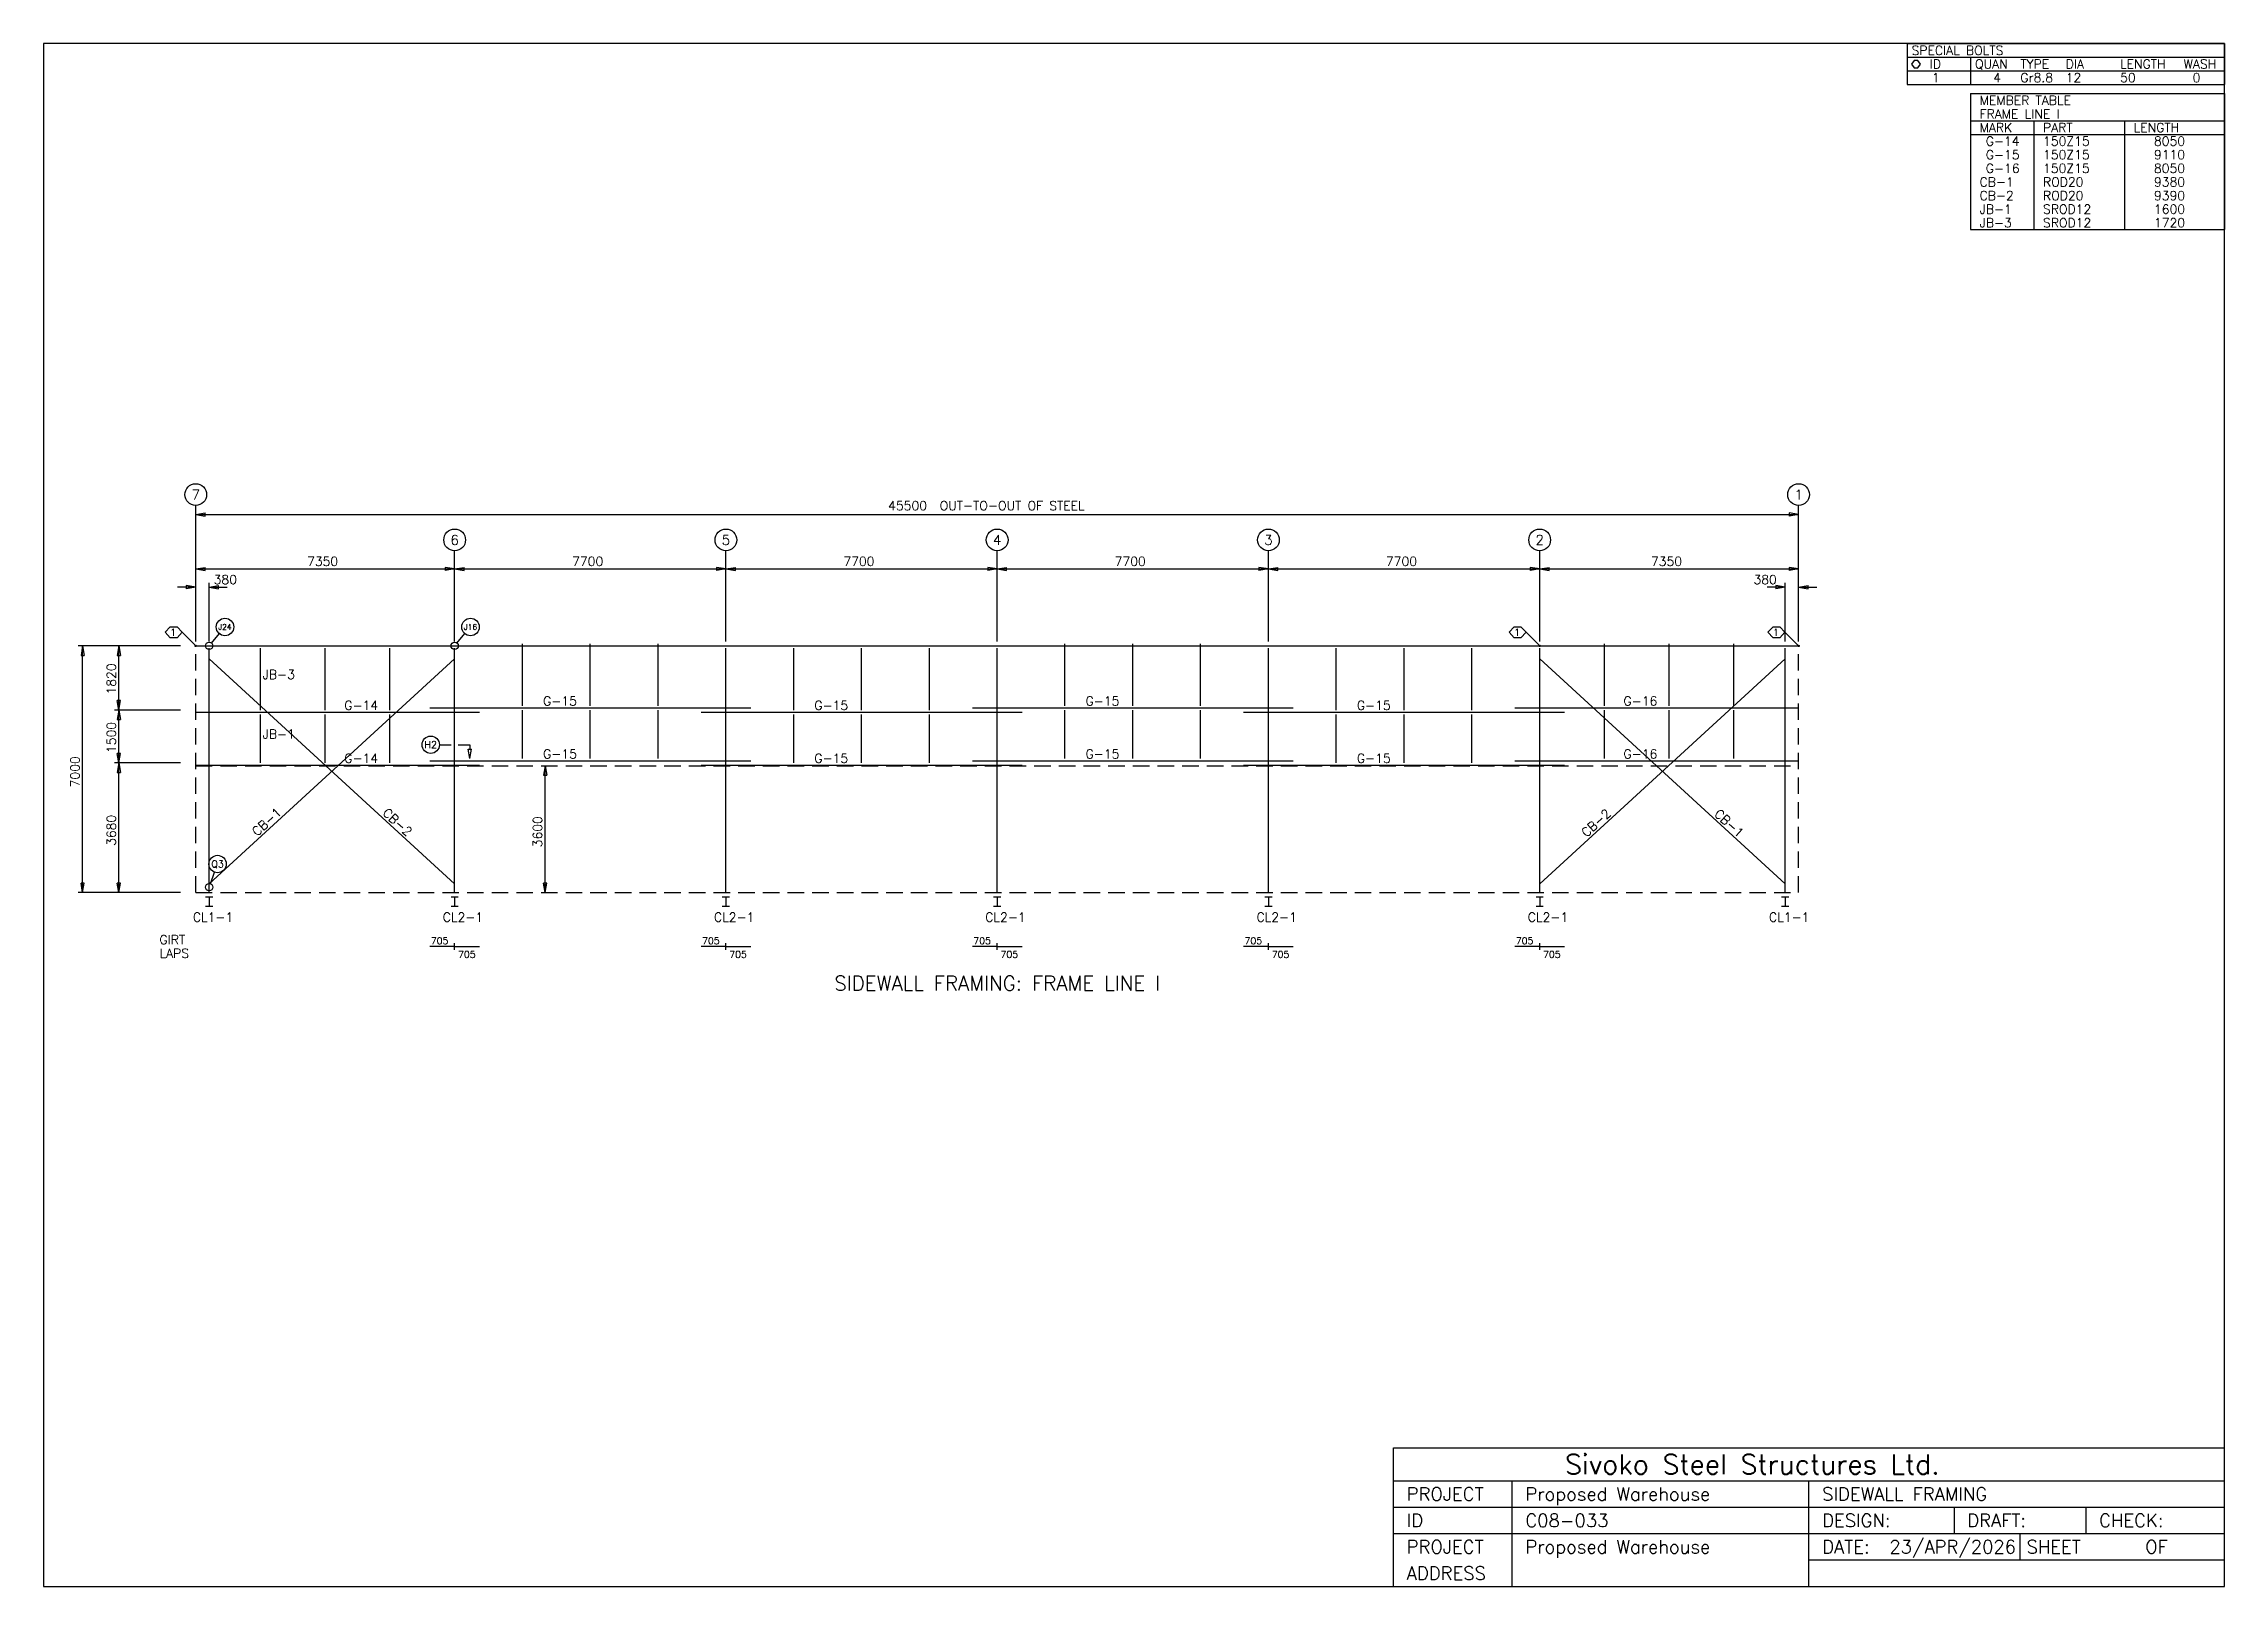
# Model space of a CAD drawing. Extents: x 0 to 61905, y 0 to 43776.
import ezdxf
from ezdxf.enums import TextEntityAlignment as Align

# ---------------------------------------------------------------- set-up
doc = ezdxf.new("R2010")
doc.units = 0
doc.linetypes.add('CONTIN', pattern=[0])
doc.linetypes.add('DASHED', pattern=[700.07, 467.97, -232.1])
doc.layers.get('0').update_dxf_attribs({"linetype": 'CONTIN'})
for name, color, linetype in [('1', 7, 'CONTIN'), ('10', 10, 'CONTIN'), ('11', 7, 'CONTIN'), ('12', 6, 'CONTIN'), ('13', 1, 'CONTIN'), ('14', 7, 'CONTIN'), ('15', 7, 'CONTIN'), ('2', 6, 'CONTIN'), ('22', 7, 'CONTIN'), ('26', 7, 'CONTIN'), ('3', 7, 'CONTIN'), ('4', 7, 'CONTIN'), ('5', 5, 'DASHED'), ('7', 7, 'CONTIN')]:
    doc.layers.add(name, color=color, linetype=linetype)
doc.styles.add('SIMPLEX', font='SIMPLEX')

# ---------------------------------------------------------------- blocks, each defined once
blk = doc.blocks.new('WCOL')
for p, q in [((-10.2, 0), (10.2, 0)), ((0, 0), (0, -25.4)), ((-10.2, -25.4), (10.2, -25.4))]:
    blk.add_line(p, q)
blk = doc.blocks.new('HEXAGON')
for p, q in [((7.6, 10.2), (0, 0)), ((0, 0), (7.6, -10.2)), ((17.8, 10.2), (7.6, 10.2)), ((25.4, 0), (17.8, 10.2)), ((17.8, -10.2), (25.4, 0)), ((7.6, -10.2), (17.8, -10.2))]:
    blk.add_line(p, q)
blk = doc.blocks.new('ARROW')
for p, q in [((0, 0), (-268, 45)), ((-268, 45), (-268, -45)), ((0, 0), (-268, -45))]:
    blk.add_line(p, q)
blk = doc.blocks.new('ARROWP')
for p, q in [((0, 0), (-268, 45)), ((-268, 45), (-268, -45)), ((0, 0), (-268, -45))]:
    blk.add_line(p, q)
blk = doc.blocks.new('CUTSEC')
at = {"layer": '7'}
for p, q in [((-432.40869, 0), (-102.95446, 0)), ((102.954468, 0), (432.408691, 0)), ((432.408691, 0), (432.408691, 123.545342))]:
    blk.add_line(p, q, dxfattribs=at)
at = {"layer": '7', "rotation": 90}
blk.add_blockref('ARROWP', (432.408691, 391.226959), dxfattribs=at)
blk = doc.blocks.new('SW2FRM')
at = {"layer": '1'}
for p, q in [((0, 6999.99951), (7704.40967, 6999.99951)), ((1837.49939, 5180), (1837.49939, 6938.22656)), ((3674.99878, 5180), (3674.99878, 6938.22656)), ((5512.50098, 5180), (5512.50098, 6938.22656)), ((6995.59082, 6999.99951), (15404.4082, 6999.99951)), ((9275, 5303.54541), (9275, 7061.77197)), ((11200, 5303.54541), (11200, 7061.77197)), ((13125, 5303.54541), (13125, 7061.77197)), ((14695.5908, 6999.99951), (23104.4082, 6999.99951)), ((16975, 5180), (16975, 6938.22656)), ((18900, 5180), (18900, 6938.22656)), ((20824.998, 5180), (20824.998, 6938.22656)), ((22395.5898, 6999.99951), (30804.4102, 6999.99951)), ((24674.998, 5303.54541), (24674.998, 7061.77197)), ((26599.998, 5303.54541), (26599.998, 7061.77197)), ((28524.998, 5303.54541), (28524.998, 7061.77197)), ((30095.5898, 6999.99951), (38504.4102, 6999.99951)), ((32374.9961, 5180), (32374.9961, 6938.22656)), ((34300, 5180), (34300, 6938.22656)), ((36224.9961, 5180), (36224.9961, 6938.22656)), ((37795.5898, 6999.99951), (45500, 6999.99951)), ((39987.5, 5303.54541), (39987.5, 7061.77197)), ((41825, 5303.54541), (41825, 7061.77197)), ((43662.5, 5303.54541), (43662.5, 7061.77197)), ((380, 250), (7350, 6633.42676)), ((7350, 250), (380, 6633.42676)), ((38150, 250), (45120, 6633.42676)), ((45120, 250), (38150, 6633.42676)), ((0, 5118.22754), (8054.99951, 5118.22754)), ((1837.49939, 3680.00024), (1837.49939, 5056.45508)), ((3674.99878, 3680.00024), (3674.99878, 5056.45508)), ((5512.50098, 3680.00024), (5512.50098, 5056.45508)), ((6645.00049, 5241.77246), (15754.998, 5241.77246)), ((9275, 3803.54517), (9275, 5180)), ((11200, 3803.54517), (11200, 5180)), ((13125, 3803.54517), (13125, 5180)), ((14344.998, 5118.22754), (23454.998, 5118.22754)), ((16975, 3680.00024), (16975, 5056.45508)), ((18900, 3680.00024), (18900, 5056.45508)), ((20824.998, 3680.00024), (20824.998, 5056.45508)), ((22044.998, 5241.77246), (31154.998, 5241.77246)), ((24674.998, 3803.54517), (24674.998, 5180)), ((26599.998, 3803.54517), (26599.998, 5180)), ((28524.998, 3803.54517), (28524.998, 5180)), ((29744.998, 5118.22754), (38855, 5118.22754)), ((32374.9961, 3680.00024), (32374.9961, 5056.45508)), ((34300, 3680.00024), (34300, 5056.45508)), ((36224.9961, 3680.00024), (36224.9961, 5056.45508)), ((37445, 5241.77246), (45500, 5241.77246)), ((39987.5, 3803.54517), (39987.5, 5180)), ((41825, 3803.54517), (41825, 5180)), ((43662.5, 3803.54517), (43662.5, 5180)), ((6645.00049, 3741.77271), (15754.998, 3741.77271)), ((22044.998, 3741.77271), (31154.998, 3741.77271)), ((37445, 3741.77271), (45500, 3741.77271)), ((0, 3618.22754), (8054.99951, 3618.22754)), ((14344.998, 3618.22754), (23454.998, 3618.22754)), ((29744.998, 3618.22754), (38855, 3618.22754))]:
    blk.add_line(p, q, dxfattribs=at)
at = {"layer": '12'}
for p, q in [((0, 7123.54492), (0, 10984.3369)), ((45500, 7123.54492), (45500, 10984.3369)), ((7350, 7123.54492), (7350, 9697.40625)), ((15049.998, 7123.54492), (15049.998, 9697.40625)), ((22749.998, 7123.54492), (22749.998, 9697.40625)), ((30449.9961, 7123.54492), (30449.9961, 9697.40625)), ((38150, 7123.54492), (38150, 9697.40625)), ((45500, 7123.54492), (45500, 9697.40625)), ((380, 7123.54492), (380, 8791.40625)), ((45120, 7123.54492), (45120, 8791.40625)), ((-2306.1797, 6999.99951), (-3335.7244, 6999.99951)), ((-432.40869, 6999.99951), (-2306.1797, 6999.99951)), ((-2182.6343, 6999.99951), (-2182.6343, 6999.99951)), ((-432.40869, 5180), (-2306.1797, 5180)), ((-2182.6343, 5180), (-2182.6343, 5180)), ((-2182.6343, 5180), (-2182.6343, 5180)), ((-432.40869, 3680.00024), (-2306.1797, 3680.00024)), ((-2182.6343, 3680.00024), (-2182.6343, 3680.00024)), ((-2182.6343, 3680.00024), (-2182.6343, 3680.00024)), ((-2306.1797, 0), (-3335.7244, 0)), ((-432.40869, 0), (-2306.1797, 0)), ((-2182.6343, 0), (-2182.6343, 0))]:
    blk.add_line(p, q, dxfattribs=at)
at = {"layer": '13'}
for centre in [(0, 11293.2002), (45500, 11293.2002), (7350, 10006.2695), (15049.998, 10006.2695), (22749.998, 10006.2695), (30449.9961, 10006.2695), (38150, 10006.2695)]:
    blk.add_circle(centre, 308.86337, dxfattribs=at)
at = {"layer": '2'}
for p, q in [((0, 10726.9502), (45500, 10726.9502)), ((0, 8667.86133), (-514.77228, 8667.86133)), ((0, 9182.63379), (45500, 9182.63379)), ((380, 8667.86133), (894.77234, 8667.86133)), ((45120, 8667.86133), (44605.2305, 8667.86133)), ((45500, 8667.86133), (46014.7734, 8667.86133)), ((-3212.179, 0), (-3212.179, 6999.99951)), ((-2182.6343, 5180), (-2182.6343, 6999.99951)), ((0, 6999.99951), (-386.07919, 7386.07959)), ((38150, 6999.99951), (37763.9219, 7386.07959)), ((45500, 6999.99951), (45113.9219, 7386.07959)), ((-2182.6343, 3680.00024), (-2182.6343, 5180)), ((-2182.6343, 0), (-2182.6343, 3680.00024)), ((9916.66699, 0), (9916.66699, 3600)), ((7350, -1528.8737), (6645.00049, -1528.8737)), ((7350, -1625.3934), (7350, -1432.3539)), ((7350, -1625.3934), (7350, -1432.3539)), ((7350, -1528.8737), (8054.99951, -1528.8737)), ((15049.998, -1528.8737), (14344.998, -1528.8737)), ((15049.998, -1625.3934), (15049.998, -1432.3539)), ((15049.998, -1625.3934), (15049.998, -1432.3539)), ((15049.998, -1528.8737), (15754.998, -1528.8737)), ((22749.998, -1528.8737), (22044.998, -1528.8737)), ((22749.998, -1625.3934), (22749.998, -1432.3539)), ((22749.998, -1625.3934), (22749.998, -1432.3539)), ((22749.998, -1528.8737), (23454.998, -1528.8737)), ((30449.9961, -1528.8737), (29744.998, -1528.8737)), ((30449.9961, -1625.3934), (30449.9961, -1432.3539)), ((30449.9961, -1625.3934), (30449.9961, -1432.3539)), ((30449.9961, -1528.8737), (31154.998, -1528.8737)), ((38150, -1528.8737), (37445, -1528.8737)), ((38150, -1625.3934), (38150, -1432.3539)), ((38150, -1625.3934), (38150, -1432.3539)), ((38150, -1528.8737), (38855, -1528.8737))]:
    blk.add_line(p, q, dxfattribs=at)
for centre in [(0, 6999.99951), (38150, 6999.99951), (45500, 6999.99951)]:
    blk.add_circle(centre, 19.30396, dxfattribs=at)
at = {"layer": '4'}
for p, q in [((380, 0), (380, 6938.22656)), ((7350, 0), (7350, 6938.22656)), ((15049.998, 0), (15049.998, 6938.22656)), ((22749.998, 0), (22749.998, 6938.22656)), ((30449.9961, 0), (30449.9961, 6938.22656)), ((38150, 0), (38150, 6938.22656)), ((45120, 0), (45120, 6938.22656))]:
    blk.add_line(p, q, dxfattribs=at)
at = {"layer": '5'}
for p, q in [((0, 0), (0, 6999.99951)), ((45500, 0), (45500, 6999.99951)), ((0, 0), (0, 3600)), ((0, 3600), (45500, 3600)), ((45500, 0), (45500, 3600)), ((0, 0), (45500, 0))]:
    blk.add_line(p, q, dxfattribs=at)
at = {"layer": '7'}
for p, q in [((446.17902, 7078.86572), (671.18762, 7347.01367)), ((7416.1792, 7078.86572), (7641.18701, 7347.01367)), ((415.21448, 249.14482), (534.94373, 578.07715))]:
    blk.add_line(p, q, dxfattribs=at)
for centre, radius in [((830.01715, 7536.29395), 247.09068), ((7800.01709, 7536.29395), 247.09068), ((380, 6999.99951), 102.95447), ((7350, 6999.99951), 102.95447), ((6670.50049, 4194.77197), 247.09068), ((619.45844, 810.26465), 247.09068), ((380, 152.39999), 102.95447)]:
    blk.add_circle(centre, radius, dxfattribs=at)
at = {"layer": '10', "xscale": 10.1333122, "yscale": 10.1333122, "zscale": 10.1333122}
for p in [(380, -123.54534), (7350, -123.54534), (15049.998, -123.54534), (22749.998, -123.54534), (30449.9961, -123.54534), (38150, -123.54534), (45120, -123.54534)]:
    blk.add_blockref('WCOL', p, dxfattribs=at)
at = {"layer": '2'}
for p, rotation in [((0, 10726.9502), 180), ((0, 9182.63379), 180), ((380, 8667.86133), 180), ((7350, 9182.63379), 180), ((15049.998, 9182.63379), 180), ((22749.998, 9182.63379), 180), ((30449.9961, 9182.63379), 180), ((38150, 9182.63379), 180), ((45500, 8667.86133), 180), ((-3212.179, 6999.99951), 90), ((-2182.6343, 6999.99951), 90), ((-2182.6343, 5180), 270), ((-2182.6343, 5180), 90), ((-2182.6343, 3680.00024), 270), ((-2182.6343, 3680.00024), 90), ((9916.66699, 3600), 90), ((-3212.179, 0), 270), ((-2182.6343, 0), 270), ((9916.66699, 0), 270)]:
    blk.add_blockref('ARROW', p, dxfattribs=dict(at, rotation=rotation))
for p in [(45500, 10726.9502), (0, 8667.86133), (7350, 9182.63379), (15049.998, 9182.63379), (22749.998, 9182.63379), (30449.9961, 9182.63379), (38150, 9182.63379), (45120, 8667.86133), (45500, 9182.63379)]:
    blk.add_blockref('ARROW', p, dxfattribs=at)
at = {"layer": '2', "xscale": -18.99996, "yscale": 15.1999683, "zscale": 15.1999683}
for p in [(-386.07919, 7386.07959), (37763.9219, 7386.07959), (45113.9219, 7386.07959)]:
    blk.add_blockref('HEXAGON', p, dxfattribs=at)
at = {"layer": '7', "yscale": -1, "zscale": -1}
blk.add_blockref('CUTSEC', (7350, 4194.77197), dxfattribs=at)
at = {"layer": '11', "style": 'SIMPLEX'}
for s, height, p in [('45500', 257.386139, (19654.9316, 10850.4961)), ('7350', 257.386139, (3160.22778, 9268.42969)), ('7700', 257.386139, (10685.2275, 9268.42969)), ('7700', 257.386139, (18385.2266, 9268.42969)), ('7700', 257.386139, (26085.2266, 9268.42969)), ('7700', 257.386139, (33785.2266, 9268.42969)), ('7350', 257.386139, (41310.2266, 9268.42969)), ('380', 257.386139, (508.69308, 8753.65723)), ('380', 257.386139, (44219.1523, 8753.65723)), ('705', 193.039597, (6674.36182, -1464.5271)), ('705', 193.039597, (7446.52051, -1850.6064)), ('705', 193.039597, (14374.3604, -1464.5271)), ('705', 193.039597, (15146.5186, -1850.6064)), ('705', 193.039597, (22074.3613, -1464.5271)), ('705', 193.039597, (22846.5176, -1850.6064)), ('705', 193.039597, (29774.3594, -1464.5271)), ('705', 193.039597, (30546.5176, -1850.6064)), ('705', 193.039597, (37474.3594, -1464.5271)), ('705', 193.039597, (38246.5195, -1850.6064))]:
    blk.add_text(s, height=height, dxfattribs=at).set_placement(p)
for s, p in [('1820', (-2268.4297, 5620.27002)), ('1500', (-2268.4297, 3960.27051)), ('7000', (-3297.9741, 2985.22754)), ('3680', (-2268.4294, 1325.22778)), ('3600', (9830.87109, 1285.22778))]:
    blk.add_text(s, height=257.386139, rotation=90, dxfattribs=at).set_placement(p)
at = {"layer": '13', "style": 'SIMPLEX'}
for s, p in [('7', (0, 11154.2119)), ('1', (45500, 11154.2119)), ('6', (7350, 9867.28125)), ('5', (15049.998, 9867.28125)), ('4', (22749.998, 9867.28125)), ('3', (30449.9961, 9867.28125)), ('2', (38150, 9867.28125))]:
    blk.add_text(s, height=277.97702, dxfattribs=at).set_placement(p, align=Align.CENTER)
at = {"layer": '15', "style": 'SIMPLEX'}
blk.add_text(' OUT-TO-OUT OF STEEL', height=257.386139, dxfattribs=at).set_placement((20941.8633, 10850.4961))
blk.add_text('SIDEWALL FRAMING: FRAME LINE I', height=411.817871, dxfattribs=at).set_placement((22750, -2777.1963), align=Align.CENTER)
at = {"layer": '2', "style": 'SIMPLEX'}
for s, height, p in [('1', 193.0396, (-723.8985, 7289.55957)), ('1', 193.0396, (37426.1016, 7289.55957)), ('1', 193.0396, (44776.1016, 7289.55957)), ('GIRT', 257.386139, (-1029.5446, -1464.5271)), ('LAPS', 257.386139, (-1029.5446, -1850.6064))]:
    blk.add_text(s, height=height, dxfattribs=at).set_placement(p)
at = {"layer": '3', "style": 'SIMPLEX'}
for s, p in [('JB-3', (1899.27197, 6059.11377)), (' G-14', (4040.36938, 5182.57373)), (' G-15', (9684.11914, 5306.11914)), (' G-15', (17384.1191, 5182.57373)), (' G-15', (25084.1172, 5306.11914)), (' G-15', (32784.1172, 5182.57373)), (' G-16', (40352.8711, 5306.11914)), ('JB-1', (1899.27197, 4368.22754)), (' G-14', (4040.36938, 3682.57397)), (' G-15', (9684.11914, 3806.11914)), (' G-15', (17384.1191, 3682.57397)), (' G-15', (25084.1172, 3806.11914)), (' G-15', (32784.1172, 3682.57397)), (' G-16', (40352.8711, 3806.11914)), (' CL1-1', (-257.03067, -826.20941)), (' CL2-1', (6835.22754, -826.20941)), (' CL2-1', (14535.2275, -826.20941)), (' CL2-1', (22235.2266, -826.20941)), (' CL2-1', (29935.2266, -826.20941)), (' CL2-1', (37635.2266, -826.20941)), (' CL1-1', (44482.9727, -826.20941))]:
    blk.add_text(s, height=257.386139, dxfattribs=at).set_placement(p)
for s, rotation, p in [('CB-1', 42.485, (1742.12598, 1584.74854)), ('CB-2', -42.485, (5280.82813, 2232.29224)), ('CB-2', 42.485, (39478.9102, 1554.32715)), ('CB-1', -42.485, (43084.0469, 2201.87036))]:
    blk.add_text(s, height=257.386139, rotation=rotation, dxfattribs=at).set_placement(p)
at = {"layer": '7', "style": 'SIMPLEX'}
for s, height, p in [('J24', 158.138031, (830.01715, 7536.29395)), ('J16', 158.138031, (7800.01709, 7536.29395)), ('H2', 197.672546, (6670.50049, 4194.77197)), ('Q3', 197.672546, (619.45844, 810.26465))]:
    blk.add_text(s, height=height, dxfattribs=at).set_placement(p, align=Align.MIDDLE_CENTER)
blk = doc.blocks.new('SW2TBL')
for p, q in [((-7206.811, 0), (0, 0)), ((-7206.811, 0), (-7206.811, -3860.7915)), ((0, 0), (0, -3860.7915)), ((-7206.811, -772.15839), (0, -772.15839)), ((-7206.811, -772.15839), (-7206.811, -1158.2377)), ((-7206.811, -1158.2377), (-7206.811, -3860.7915)), ((-7206.811, -1158.2377), (0, -1158.2377)), ((-5405.1084, -772.15839), (-5405.1084, -1158.2377)), ((-5405.1084, -1158.2377), (-5405.1084, -3860.7915)), ((-2831.2471, -772.15839), (-2831.2471, -1158.2377)), ((-2831.2471, -1158.2377), (-2831.2471, -3860.7915)), ((-7206.811, -3860.7915), (0, -3860.7915))]:
    blk.add_line(p, q)
at = {"layer": '14', "style": 'SIMPLEX'}
for s, p in [('MEMBER TABLE', (-6949.4258, -321.73267)), ('FRAME LINE I', (-6949.4258, -707.81183)), ('MARK', (-6949.4258, -1093.8911)), ('PART', (-5147.7222, -1093.8911)), ('LENGTH', (-2573.8611, -1093.8911))]:
    blk.add_text(s, height=257.386139, dxfattribs=at).set_placement(p)
at = {"layer": '26', "style": 'SIMPLEX'}
for s, p in [(' G-14', (-6949.4258, -1479.9702)), ('150Z15', (-5147.7222, -1479.9702)), ('   8050', (-2573.8611, -1479.9702)), (' G-15', (-6949.4258, -1866.0494)), ('150Z15', (-5147.7222, -1866.0494)), ('   9110', (-2573.8611, -1866.0494)), ('CB-1', (-6949.4258, -2638.2078)), (' G-16', (-6949.4258, -2252.1287)), ('ROD20', (-5147.7222, -2638.2078)), ('150Z15', (-5147.7222, -2252.1287)), ('   8050', (-2573.8611, -2252.1287)), ('   9380', (-2573.8611, -2638.2078)), ('CB-2', (-6949.4258, -3024.2869)), ('ROD20', (-5147.7222, -3024.2869)), ('   9390', (-2573.8611, -3024.2869)), ('JB-1', (-6949.4258, -3410.3665)), ('JB-3', (-6949.4258, -3796.4453)), ('SROD12', (-5147.7222, -3410.3665)), ('SROD12', (-5147.7222, -3796.4453)), ('   1600', (-2573.8611, -3410.3665)), ('   1720', (-2573.8611, -3796.4453))]:
    blk.add_text(s, height=257.386139, dxfattribs=at).set_placement(p)
blk = doc.blocks.new('SW2BTSPC')
for p, q in [((-9008.5146, 0), (0, 0)), ((-9008.5146, 0), (-9008.5146, -1158.2375)), ((0, 0), (0, -1158.2375)), ((-9008.5146, -386.07919), (0, -386.07919)), ((-7206.811, -386.07919), (-7206.811, -1158.2375)), ((-9008.5146, -772.15839), (0, -772.15839)), ((-9008.5146, -1158.2375), (0, -1158.2375))]:
    blk.add_line(p, q)
at = {"layer": '14', "xscale": 10.1333122, "yscale": 10.1333122, "zscale": 10.1333122}
blk.add_blockref('HEXAGON', (-8879.8213, -579.11877), dxfattribs=at)
at = {"layer": '14', "style": 'SIMPLEX'}
for s, p in [('SPECIAL BOLTS', (-8879.8213, -321.73267)), ('ID', (-8365.0488, -707.81183)), ('QUAN', (-7078.1182, -707.81183)), ('TYPE', (-5791.188, -707.81183)), ('DIA', (-4504.2573, -707.81183)), ('LENGTH', (-2959.9404, -707.81183)), ('WASH', (-1158.2377, -707.81183))]:
    blk.add_text(s, height=257.386139, dxfattribs=at).set_placement(p)
at = {"layer": '26', "style": 'SIMPLEX'}
for s, height, p in [('   1', 257.386139, (-8879.8213, -1093.891)), ('4', 257.38614, (-6563.3457, -1093.891)), ('Gr8.8', 257.386139, (-5791.188, -1093.891)), ('12', 257.386139, (-4504.2573, -1093.891)), ('50', 257.386139, (-2959.9404, -1093.891)), ('0', 257.38614, (-900.8515, -1093.891))]:
    blk.add_text(s, height=height, dxfattribs=at).set_placement(p)

msp = doc.modelspace()

# ---------------------------------------------------------------- linework, layer by layer
for p, q in [((38319.3984, 0), (38319.3984, 3930.98779)), ((38319.3984, 3930.98779), (61905.3242, 3930.98779)), ((61905.3242, 0), (61905.3242, 3930.98779)), ((38319.3984, 2995.03882), (61905.3242, 2995.03882)), ((41688.8164, 0), (41688.8164, 2995.03882)), ((50112.3594, 0), (50112.3594, 2995.03882)), ((38319.3984, 2246.27881), (61905.3242, 2246.27881)), ((54230.5352, 2246.27881), (54230.5352, 1497.51941)), ((57974.3281, 2246.27881), (57974.3281, 1497.51941)), ((38319.3984, 1497.51941), (61905.3242, 1497.51941)), ((56102.4336, 1497.51941), (56102.4336, 748.759644)), ((50112.3594, 748.759644), (61905.3242, 748.759644)), ((38319.3984, 0), (61905.3242, 0))]:
    msp.add_line(p, q)
at = {"layer": '22'}
for p, q in [((61905.3242, 43775.9102), (0, 43775.9102)), ((0, 43775.9102), (0, 0)), ((61905.3242, 0), (61905.3242, 43775.9102)), ((0, 0), (61905.3242, 0))]:
    msp.add_line(p, q, dxfattribs=at)

# ---------------------------------------------------------------- block references
for name, p in [('SW2BTSPC', (61905.3242, 43775.9102)), ('SW2TBL', (61905.3242, 42360.2891)), ('SW2FRM', (4318.47168, 19686.4258))]:
    msp.add_blockref(name, p)

# ---------------------------------------------------------------- texts
at = {"layer": '14', "style": 'SIMPLEX'}
for s, height, p in [('Sivoko Steel Structures Ltd.', 561.569702, (43186.332, 3182.22827)), ('PROJECT', 374.379822, (38693.7734, 2433.46875)), ('Proposed Warehouse', 374.379822, (42063.1914, 2433.46875)), ('SIDEWALL FRAMING', 374.379822, (50486.7422, 2433.46875)), ('ID', 374.379822, (38693.7734, 1684.70911)), ('C08-033', 374.379822, (42063.1914, 1684.70911)), ('DESIGN:', 374.379822, (50486.7422, 1684.70911)), ('DRAFT:', 374.379822, (54604.9219, 1684.70911)), ('CHECK:', 374.379822, (58348.7188, 1684.70911)), ('PROJECT', 374.379822, (38693.7734, 935.949524)), ('Proposed Warehouse', 374.379822, (42063.1914, 935.949524)), ('DATE:', 374.379822, (50486.7422, 935.949524)), ('23/APR/2026', 374.379822, (52396.0742, 935.949524)), ('SHEET', 374.379822, (56289.6328, 935.949524)), ('OF', 374.379822, (59659.0547, 935.949524)), ('ADDRESS', 374.379822, (38693.7734, 187.189911))]:
    msp.add_text(s, height=height, dxfattribs=at).set_placement(p)

doc.saveas('drawing.dxf')
